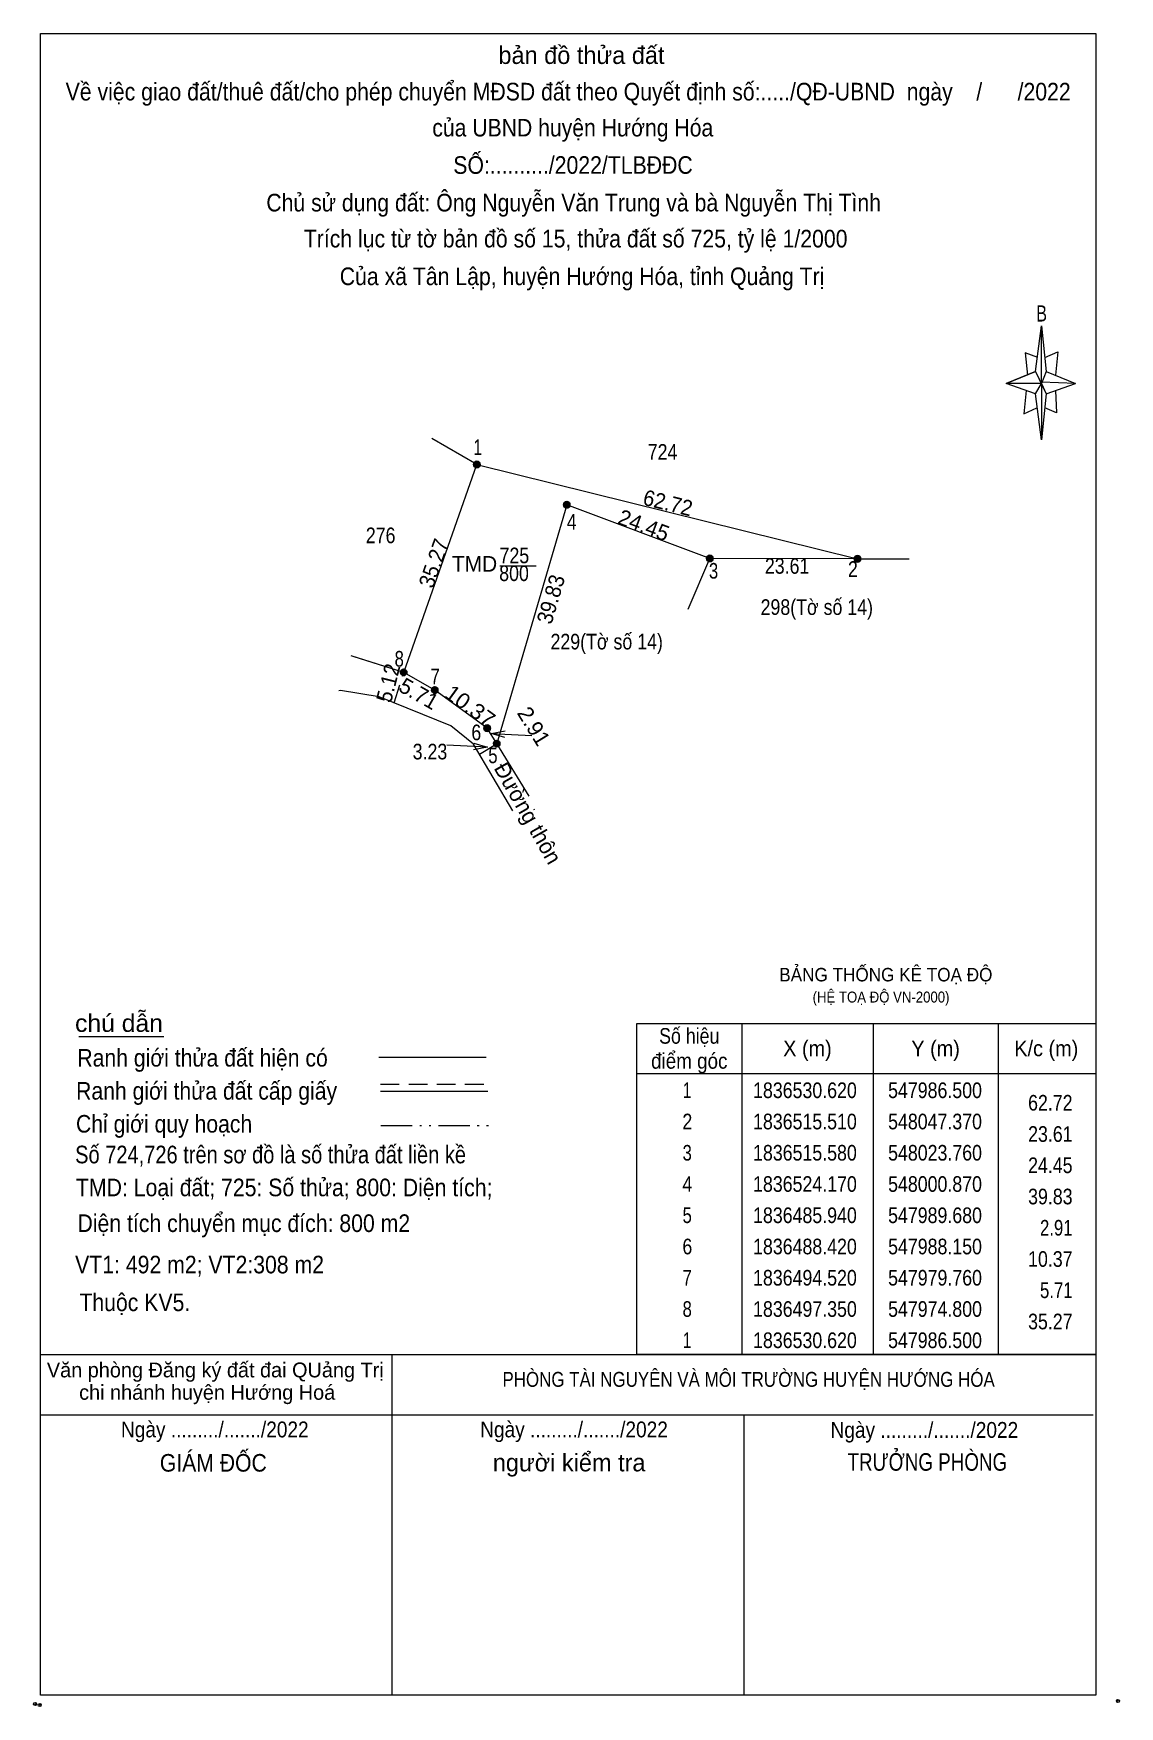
# Model space of a CAD drawing. Header units: metres. Extents: x 547916 to 548089, y 1836332 to 1836600.
import ezdxf
from ezdxf.enums import TextEntityAlignment as Align

# ---------------------------------------------------------------- set-up
doc = ezdxf.new("R2010")
doc.units = ezdxf.units.M
doc.header["$PDMODE"] = 32
doc.header["$PDSIZE"] = 0.5
doc.linetypes.add('DASH_DOUBLE_DOT', pattern=[9.2, 5, -1.2, 0.3, -1.2, 0.3, -1.2])
doc.linetypes.add('MEDIUM_DASHED', pattern=[4.5, 3, -1.5])
for name, color, linetype, lineweight in [('1', 7, 'Continuous', 13), ('10', 7, 'Continuous', 13), ('11', 7, 'Continuous', 25), ('13', 7, 'Continuous', 13), ('17', 7, 'Continuous', 13), ('23', 7, 'Continuous', 13), ('27', 7, 'Continuous', 13), ('5', 7, 'Continuous', 13), ('6', 7, 'Continuous', 13), ('63', 7, 'Continuous', 13)]:
    doc.layers.add(name, color=color, linetype=linetype, lineweight=lineweight)
doc.layers.add('36', color=7, linetype='Continuous')

msp = doc.modelspace()

# ---------------------------------------------------------------- hatches: boundary and pattern name
at = {"layer": '11'}
for points in [[(547987.018, 1836530.62, 1), (547985.982, 1836530.62, 1)], [(548001.388, 1836524.17, 1), (548000.352, 1836524.17, 1)], [(548024.278, 1836515.58, 1), (548023.242, 1836515.58, 1)], [(548047.888, 1836515.514, 1), (548046.852, 1836515.514, 1)], [(547975.318, 1836497.35, 1), (547974.282, 1836497.35, 1)], [(547975.318, 1836497.35, 1), (547974.282, 1836497.35, 1)], [(547980.278, 1836494.52, 1), (547979.242, 1836494.52, 1)], [(547988.668, 1836488.42, 1), (547987.632, 1836488.42, 1)], [(547990.198, 1836485.94, 1), (547989.162, 1836485.94, 1)]]:
    msp.add_hatch(color=256, dxfattribs=at).paths.add_polyline_path(points)

# ---------------------------------------------------------------- linework, layer by layer
at = {"layer": '1'}
msp.add_lwpolyline([(547986.5, 1836530.62), (548047.37, 1836515.51), (548023.76, 1836515.58), (548000.87, 1836524.17), (547989.68, 1836485.94), (547988.15, 1836488.42), (547979.76, 1836494.52), (547974.8, 1836497.35)], close=True, dxfattribs=at)
at = {"layer": '10'}
msp.add_lwpolyline([(547974.8, 1836497.35), (547986.5, 1836530.62), (548047.37, 1836515.51), (548023.76, 1836515.58), (548000.87, 1836524.17), (547989.68, 1836485.94), (547988.15, 1836488.42), (547979.76, 1836494.52)], close=True, dxfattribs=at)
at = {"layer": '11'}
for centre in [(547986.5, 1836530.62), (548000.87, 1836524.17), (548023.76, 1836515.58), (548047.37, 1836515.514), (547974.8, 1836497.35), (547974.8, 1836497.35), (547979.76, 1836494.52), (547988.15, 1836488.42), (547989.68, 1836485.94)]:
    msp.add_circle(centre, 0.518, dxfattribs=at)
at = {"layer": '13'}
for p, q in [((548020.3, 1836507.48), (548023.76, 1836515.58)), ((547988.18, 1836485.39), (547981.7, 1836485.68)), ((547988.81, 1836487.56), (547995.3, 1836487.26))]:
    msp.add_line(p, q, dxfattribs=at)
at = {"layer": '13', "linetype": 'MEDIUM_DASHED'}
for p, q in [((547973.27, 1836492.47), (547974.8, 1836497.35)), ((547986.93, 1836484.24), (547989.68, 1836485.94))]:
    msp.add_line(p, q, dxfattribs=at)
at = {"layer": '13'}
for points in [[(547990.98, 1836486.91), (547988.81, 1836487.56), (547991.03, 1836488.01)], [(547986.01, 1836486.04), (547988.18, 1836485.39), (547985.96, 1836484.94)]]:
    msp.add_lwpolyline(points, dxfattribs=at)
at = {"layer": '17'}
msp.add_line((547922.83, 1836439.06), (547936.42, 1836439.06), dxfattribs=at)
at = {"layer": '23'}
msp.add_line((547995.73, 1836475.29), (547995.68, 1836475.45), dxfattribs=at)
for points in [[(547994.85, 1836477.56), (547989.68, 1836485.94), (547988.15, 1836488.42), (547979.76, 1836494.52), (547974.8, 1836497.35), (547966.41, 1836499.99)], [(547992.27, 1836475.2), (547985.96, 1836485.88), (547982.33, 1836488.81), (547970.89, 1836493.43), (547964.68, 1836494.46), (547964.45, 1836494.42)]]:
    msp.add_lwpolyline(points, dxfattribs=at)
at = {"layer": '27'}
for p, q in [((547986.5, 1836530.62), (547979.32, 1836534.77)), ((548047.37, 1836515.51), (548055.66, 1836515.49)), ((547974.8, 1836497.35), (547966.89, 1836499.84))]:
    msp.add_line(p, q, dxfattribs=at)
at = {"layer": '5'}
for p, q in [((548075.85, 1836545.47), (548076.79, 1836552.78)), ((548077.54, 1836545.47), (548082.22, 1836543.58)), ((548075.85, 1836541.9), (548071.17, 1836543.58)), ((548077.54, 1836541.9), (548076.79, 1836534.58)), ((548079.04, 1836542.47), (548079.22, 1836538.9)), ((548079.22, 1836538.9), (548077.35, 1836539.65)), ((547972.97, 1836333.7), (547972.97, 1836388.18)), ((547916.73, 1836378.52), (548085.09, 1836378.52)), ((547916.73, 1836378.52), (548085.09, 1836378.52)), ((547916.73, 1836378.52), (548085.09, 1836378.52)), ((548029.23, 1836333.7), (548029.23, 1836378.52))]:
    msp.add_line(p, q, dxfattribs=at)
for points in [[(547916.73, 1836599.58), (548085.47, 1836599.58), (548085.47, 1836333.7), (547916.73, 1836333.7)], [(548076.79, 1836552.78), (548077.54, 1836545.47), (548076.79, 1836543.58)], [(548076.79, 1836543.58), (548071.17, 1836543.58), (548075.85, 1836545.47), (548077.54, 1836541.9), (548082.22, 1836543.58), (548076.79, 1836543.78)], [(548076.79, 1836543.58), (548076.79, 1836534.58), (548075.85, 1836541.9)]]:
    msp.add_lwpolyline(points, close=True, dxfattribs=at)
for points in [[(548076.22, 1836547.72), (548074.17, 1836548.47), (548074.54, 1836544.9)], [(548077.35, 1836547.72), (548079.41, 1836548.65), (548079.04, 1836544.9)], [(548076.79, 1836543.58), (548075.85, 1836545.47), (548071.17, 1836543.58)], [(548074.35, 1836542.47), (548073.97, 1836538.72), (548076.04, 1836539.65)], [(548076.79, 1836543.58), (548077.54, 1836541.9), (548082.22, 1836543.58)], [(548085.47, 1836333.7), (547916.73, 1836333.7), (547916.73, 1836378.52)]]:
    msp.add_lwpolyline(points, dxfattribs=at)
for p in [(547915.84, 1836332.26), (547916.59, 1836332.12)]:
    msp.add_point(p, dxfattribs=at)
at = {"layer": '6'}
for p, q in [((547970.83, 1836435.8), (547987.97, 1836435.8)), ((547971.1, 1836430.32), (547988.23, 1836430.32)), ((547916.73, 1836388.18), (548085.47, 1836388.18))]:
    msp.add_line(p, q, dxfattribs=at)
at = {"layer": '6', "linetype": 'MEDIUM_DASHED'}
msp.add_line((547971.1, 1836431.47), (547988.35, 1836431.47), dxfattribs=at)
at = {"layer": '6'}
msp.add_point((548089.03, 1836332.77), dxfattribs=at)
at = {"layer": '63'}
for p, q in [((547990.15, 1836514.42), (547995.97, 1836514.42)), ((548028.87, 1836441.18), (548028.87, 1836388.18)), ((548049.87, 1836441.18), (548049.87, 1836388.18)), ((548069.87, 1836441.18), (548069.87, 1836388.18)), ((548012.07, 1836433.18), (548085.47, 1836433.18))]:
    msp.add_line(p, q, dxfattribs=at)
at = {"layer": '63', "linetype": 'DASH_DOUBLE_DOT'}
msp.add_line((547971.16, 1836424.82), (547988.41, 1836424.82), dxfattribs=at)
at = {"layer": '63'}
msp.add_lwpolyline([(548012.07, 1836441.18), (548085.47, 1836441.18), (548085.47, 1836388.18), (548012.07, 1836388.18)], close=True, dxfattribs=at)

# ---------------------------------------------------------------- texts
at = {"layer": '1'}
msp.add_text('TMD', height=2.5, dxfattribs=at).set_placement((547986.13, 1836513.46), align=Align.CENTER)
for s, height, width, p in [('725', 2.5, 0.85, (547992.5, 1836514.81)), ('800', 2.5, 0.85, (547992.445, 1836511.96)), ('BẢNG THỐNG KÊ TOẠ ĐỘ ', 2.156, 0.95, (548052.29, 1836447.9)), ('(HỆ TOẠ ĐỘ VN-2000)', 1.75, 0.9, (548051.14, 1836444.52))]:
    msp.add_text(s, height=height, dxfattribs=dict(at, width=width)).set_placement(p, align=Align.CENTER)
at = {"layer": '13', "width": 0.95}
msp.add_text('5.12', height=2.5, rotation=75.764, dxfattribs=at).set_placement((547973.528, 1836495.338), align=Align.CENTER)
at = {"layer": '13', "width": 0.85}
msp.add_text('3.23', height=2.5, dxfattribs=at).set_placement((547979, 1836483.42), align=Align.CENTER)
at = {"layer": '13'}
msp.add_text('Đường thôn', height=2.5, rotation=299.484, dxfattribs=at).set_placement((547993.57, 1836474.205), align=Align.CENTER)
at = {"layer": '36', "width": 0.85}
for s, p in [('724', (548016.195, 1836531.37)), ('276', (547971.11, 1836518.02)), ('298(Tờ số 14)', (548040.865, 1836506.54)), ('229(Tờ số 14)', (548007.265, 1836501.02))]:
    msp.add_text(s, height=2.5, dxfattribs=at).set_placement(p, align=Align.CENTER)
at = {"layer": '5'}
for s, p in [('bản đồ thửa đất', (548003.23, 1836594.7)), ('người kiểm tra', (548001.26, 1836369.5))]:
    msp.add_text(s, height=2.812, dxfattribs=at).set_placement(p, align=Align.CENTER)
for s, height, width, p in [('Về việc giao đất/thuê đất/cho phép chuyển MĐSD đất theo Quyết định số:...../QĐ-UBND  ngày    /      /2022', 2.82, 0.9, (548001.105, 1836588.86)), ('của UBND huyện Hướng Hóa', 2.812, 0.9, (548001.84, 1836583.1)), ('SỐ:........../2022/TLBĐĐC', 2.82, 0.9, (548001.875, 1836577.12)), ('Chủ sử dụng đất: Ông Nguyễn Văn Trung và bà Nguyễn Thị Tình', 2.82, 0.9, (548001.98, 1836571.1)), ('Trích lục từ tờ bản đồ số 15, thửa đất số 725, tỷ lệ 1/2000 ', 2.82, 0.9, (548002.77, 1836565.34)), ('Của xã Tân Lập, huyện Hướng Hóa, tỉnh Quảng Trị', 2.82, 0.9, (548003.33, 1836559.31)), ('B', 2.583, 0.75, (548076.815, 1836553.49)), ('Ngày ........./......./2022', 2.535, 0.9, (547944.59, 1836374.94)), ('Ngày ........./......./2022', 2.535, 0.9, (548002.04, 1836374.94)), ('Ngày ........./......./2022', 2.535, 0.9, (548058.07, 1836374.86)), ('GIÁM ĐỐC', 2.812, 0.9, (547944.35, 1836369.46)), ('TRƯỞNG PHÒNG', 2.812, 0.8, (548058.545, 1836369.6))]:
    msp.add_text(s, height=height, dxfattribs=dict(at, width=width)).set_placement(p, align=Align.CENTER)
at = {"layer": '6'}
for s, height, width, p in [('chú dẫn', 2.812, 1.05, (547922.24, 1836439.82)), ('Ranh giới thửa đất hiện có ', 2.812, 0.9, (547922.61, 1836434.27)), ('Ranh giới thửa đất cấp giấy', 2.812, 0.9, (547922.41, 1836428.98)), ('Chỉ giới quy hoạch', 2.812, 0.9, (547922.39, 1836423.71)), ('Số 724,726 trên sơ đồ là số thửa đất liền kề', 2.82, 0.85, (547922.25, 1836418.79)), ('TMD: Loại đất; 725: Số thửa; 800: Diện tích;', 2.82, 0.9, (547922.39, 1836413.52)), ('Diện tích chuyển mục đích: 800 m2  ', 2.82, 0.9, (547922.63, 1836407.8)), ('VT1: 492 m2; VT2:308 m2', 2.82, 0.9, (547922.25, 1836401.18)), ('Thuộc KV5.', 2.82, 0.9, (547922.93, 1836395.14))]:
    msp.add_text(s, height=height, dxfattribs=dict(at, width=width)).set_placement(p)
for s, p in [(' Văn phòng Đăng ký đất đai QUảng Trị', (547944.225, 1836384.54)), ('chi nhánh huyện Hướng Hoá', (547943.37, 1836380.96))]:
    msp.add_text(s, height=2.376, dxfattribs=at).set_placement(p, align=Align.CENTER)
at = {"layer": '6', "width": 0.85}
msp.add_text('PHÒNG TÀI NGUYÊN VÀ MÔI TRƯỜNG HUYỆN HƯỚNG HÓA', height=2.381, dxfattribs=at).set_placement((548029.96, 1836383.03), align=Align.CENTER)
at = {"layer": '63'}
for s, width, p in [(' 1', 0.75, (547987.35, 1836532.13)), (' 4', 0.85, (548002.46, 1836520.19)), (' 3', 0.8, (548025.1, 1836512.35)), (' 2', 0.85, (548047.43, 1836512.62)), (' 8', 0.8, (547974.83, 1836498.27)), (' 7', 0.8, (547980.58, 1836495.45)), (' 6', 0.85, (547987.2, 1836486.49)), (' 5', 0.8, (547989.81, 1836482.82)), ('62.72', 0.85, (548081.77, 1836427.23)), ('23.61', 0.85, (548081.77, 1836422.23)), ('24.45', 0.85, (548081.77, 1836417.23)), ('39.83', 0.85, (548081.77, 1836412.23)), ('2.91', 0.8, (548081.77, 1836407.23)), ('10.37', 0.85, (548081.77, 1836402.23)), ('5.71', 0.8, (548081.77, 1836397.23)), ('35.27', 0.85, (548081.77, 1836392.23))]:
    msp.add_text(s, height=2.5, dxfattribs=dict(at, width=width)).set_placement(p, align=Align.RIGHT)
for s, rotation, width, p in [('62.72', 346.059, 0.95, (548016.759, 1836523.252)), ('35.27', 70.625, 0.95, (547980.796, 1836514.4)), ('23.61', 359.83, 0.85, (548036.116, 1836513.13)), ('39.83', 73.685, 0.95, (547999.533, 1836508.699)), ('10.37', 323.981, 1.05, (547984.695, 1836490.937))]:
    msp.add_text(s, height=2.5, rotation=rotation, dxfattribs=dict(at, width=width)).set_placement(p, align=Align.CENTER)
for s, rotation, p in [('24.45', 339.43, (548012.756, 1836519.716)), ('5.71', 330.292, (547976.601, 1836492.852)), ('2.91', 301.672, (547994.547, 1836488.081))]:
    msp.add_text(s, height=2.5, rotation=rotation, dxfattribs=at).set_placement(p, align=Align.CENTER)
for s, width, p in [('Số hiệu', 0.85, (548020.47, 1836437.93)), ('X (m)', 0.95, (548039.37, 1836435.93)), ('Y (m)', 0.95, (548059.865, 1836435.93)), ('K/c (m)', 0.95, (548077.57, 1836435.93)), ('điểm góc', 0.9, (548020.47, 1836433.93)), (' 1', 0.75, (548019.765, 1836429.23)), ('1836530.620', 0.85, (548038.97, 1836429.23)), ('547986.500', 0.85, (548059.775, 1836429.23)), (' 2', 0.85, (548019.77, 1836424.23)), ('1836515.510', 0.85, (548038.97, 1836424.23)), ('548047.370', 0.85, (548059.775, 1836424.23)), (' 3', 0.8, (548019.77, 1836419.23)), ('1836515.580', 0.85, (548038.97, 1836419.23)), ('548023.760', 0.85, (548059.775, 1836419.23)), (' 4', 0.85, (548019.765, 1836414.23)), ('1836524.170', 0.85, (548038.97, 1836414.23)), ('548000.870', 0.85, (548059.775, 1836414.23)), (' 5', 0.8, (548019.77, 1836409.23)), ('1836485.940', 0.85, (548038.97, 1836409.23)), ('547989.680', 0.85, (548059.775, 1836409.23)), (' 6', 0.85, (548019.77, 1836404.23)), ('1836488.420', 0.85, (548038.97, 1836404.23)), ('547988.150', 0.85, (548059.775, 1836404.23)), (' 7', 0.8, (548019.77, 1836399.23)), ('1836494.520', 0.85, (548038.97, 1836399.23)), ('547979.760', 0.85, (548059.775, 1836399.23)), (' 8', 0.8, (548019.77, 1836394.23)), ('1836497.350', 0.85, (548038.97, 1836394.23)), ('547974.800', 0.85, (548059.775, 1836394.23)), (' 1', 0.75, (548019.765, 1836389.23)), ('1836530.620', 0.85, (548038.97, 1836389.23)), ('547986.500', 0.85, (548059.775, 1836389.23))]:
    msp.add_text(s, height=2.5, dxfattribs=dict(at, width=width)).set_placement(p, align=Align.CENTER)

doc.saveas('drawing.dxf')
